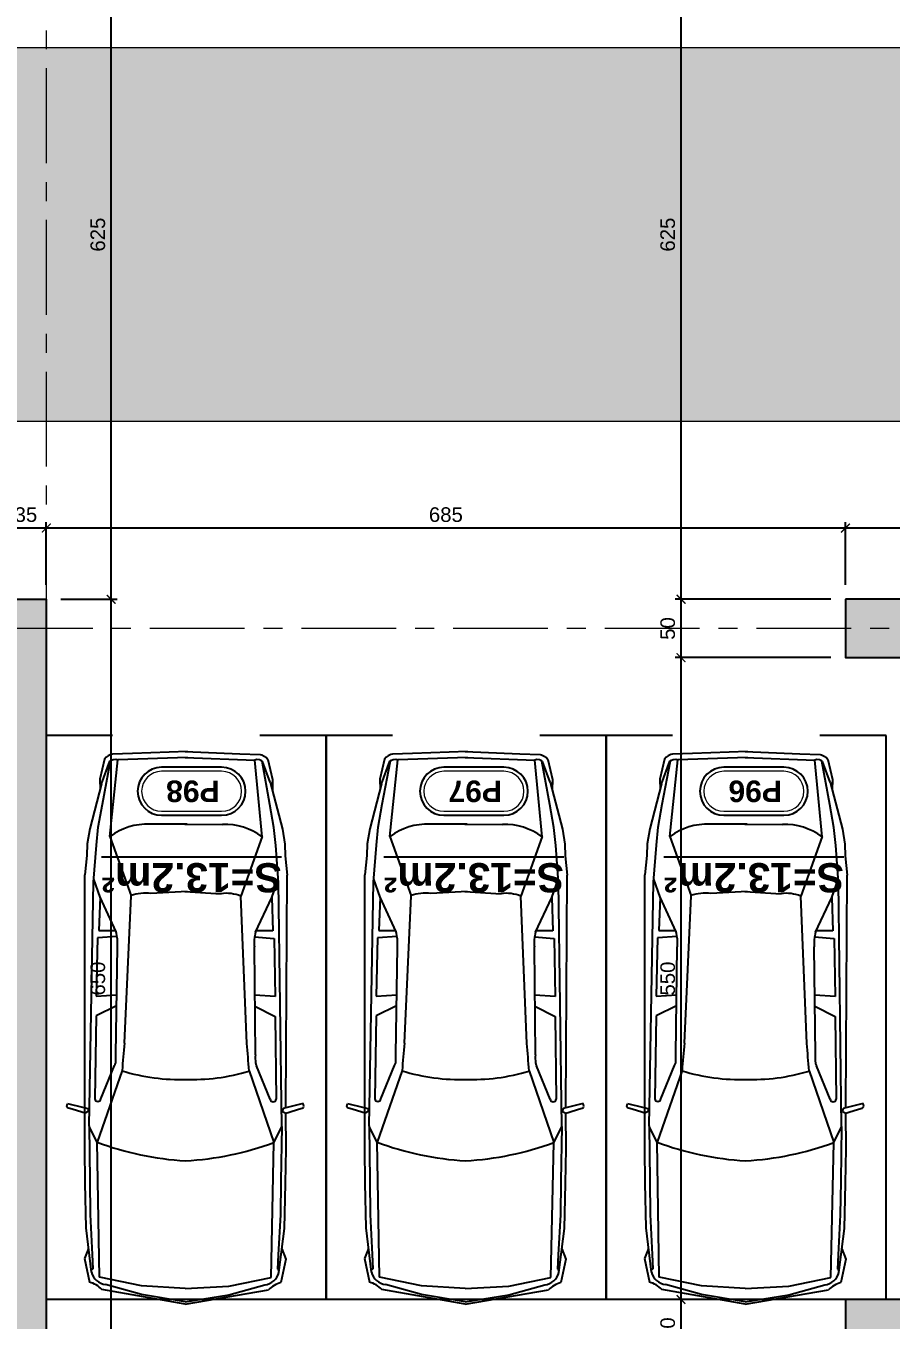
# Model space of a CAD drawing. Header units: centimetres. Extents: x 54080 to 59633, y -55119 to -48218.
# Drawn here: x 56220 to 56962, y -51265 to -50156 of the extents above; entities that cross this region are included whole.
import ezdxf
from ezdxf.enums import TextEntityAlignment as Align

# ---------------------------------------------------------------- set-up
doc = ezdxf.new("R2010")
doc.units = ezdxf.units.CM
doc.header["$LTSCALE"] = 50
doc.header["$MEASUREMENT"] = 0
doc.linetypes.add('AXES', pattern=[2, 1.25, -0.25, 0.25, -0.25])
doc.linetypes.add('CONTINU', pattern=[0])
doc.layers.get('0').update_dxf_attribs({"color": 8})
for name, color, linetype in [('AXES', 10, 'AXES'), ('BETON COUPE', 3, 'CONTINU'), ('BETON TRAME', 252, 'Continuous'), ('COTE 50ème', 1, 'Continuous'), ('FINI', 251, 'Continuous'), ('PILIER', 7, 'Continuous'), ('TEXTE', 7, 'Continuous')]:
    doc.layers.add(name, color=color, linetype=linetype)
for name, color, linetype, lineweight in [('BETON HACHURE', 253, 'Continuous', 13), ('EXISTANT COUPE', 251, 'Continuous', 40), ('MACONNERIE COUPE', 7, 'Continuous', 30)]:
    doc.layers.add(name, color=color, linetype=linetype, lineweight=lineweight)
doc.layers.add('New_2D Drafting - General_Pen_No__4', color=252, linetype='Continuous', lineweight=13, true_color=0x696969)
doc.styles.add('BRMNAMES', font='swisseb.ttf', dxfattribs={"height": 20})
doc.styles.add('RS_TEXT_1.50', font='arial.ttf', dxfattribs={"height": 12.5})
doc.styles.add('RS_TXT_50', font='arial.ttf', dxfattribs={"height": 12.5})
doc.dimstyles.new('RS_50CM_LINEAIRE', dxfattribs={"dimscale": 5, "dimtxt": 12.5, "dimasz": 1.5, "dimexe": 1, "dimexo": 2.5, "dimgap": 1, "dimtad": 1, "dimdec": 1, "dimrnd": 0.5, "dimdsep": 46, "dimtxsty": 'RS_TXT_50', "dimblk1": 'ARCHTICK', "dimblk2": 'ARCHTICK', "dimsah": 1, "dimcen": 2.5, "dimdle": 1, "dimclrt": 4, "dimadec": 0, "dimazin": 2, "dimtfac": 1, "dimtdec": 1, "dimtix": 1, "dimtmove": 2, "dimatfit": 3, "dimfxl": 1, "dimtolj": 1, "dimtzin": 0, "dimarcsym": 0})

# ---------------------------------------------------------------- blocks, each defined once
blk = doc.blocks.new('A$C99aa3423')
at = {"layer": 'AXES', "lineweight": 5, "ltscale": 1.3}
for p, q in [((35, 1580), (35, -1344.97)), ((3195, 190), (-1985, 190))]:
    blk.add_line(p, q, dxfattribs=at)
blk = doc.blocks.new('_ArchTick')
at = {"color": 0, "linetype": 'ByBlock', "const_width": 0.15}
blk.add_lwpolyline([(-0.5, -0.5), (0.5, 0.5)], dxfattribs=at)
blk = doc.blocks.new('*D939')
at = {"layer": 'COTE 50ème', "color": 0, "lineweight": -2, "ltscale": 0.5, "transparency": 16777216}
for p, q in [((56250.2, -50647.4), (56298.3, -50647.4)), ((56293.3, -51302.4), (56293.3, -50642.4)), ((56250.2, -51297.4), (56298.3, -51297.4))]:
    blk.add_line(p, q, dxfattribs=at)
at = {"layer": 'Defpoints', "color": 0, "ltscale": 0.5, "transparency": 16777216}
for p in [(56237.7, -50647.4), (56293.3, -50647.4), (56237.7, -51297.4)]:
    blk.add_point(p, dxfattribs=at)
at = {"layer": 'COTE 50ème', "color": 0, "lineweight": -2, "ltscale": 0.5, "transparency": 16777216, "xscale": 7.5, "yscale": 7.5, "zscale": 7.5}
for p, rotation in [((56293.3, -50647.4), 90), ((56293.3, -51297.4), 270)]:
    blk.add_blockref('_ArchTick', p, dxfattribs=dict(at, rotation=rotation))
at = {"layer": 'COTE 50ème', "color": 4, "ltscale": 0.5, "transparency": 16777216, "insert": (56281.9, -50972.4), "char_height": 12.5, "attachment_point": 5, "rotation": 90, "style": 'RS_TXT_50'}
blk.add_mtext('\\A1;650', dxfattribs=at)
blk = doc.blocks.new('*D940')
at = {"layer": 'COTE 50ème', "color": 0, "lineweight": -2, "ltscale": 0.5, "transparency": 16777216}
for p, q in [((56293.3, -50652.4), (56293.3, -50017.4)), ((56250.2, -50022.4), (56298.3, -50022.4)), ((56250.2, -50647.4), (56298.3, -50647.4))]:
    blk.add_line(p, q, dxfattribs=at)
at = {"layer": 'Defpoints', "color": 0, "ltscale": 0.5, "transparency": 16777216}
for p in [(56237.7, -50022.4), (56293.3, -50022.4), (56237.7, -50647.4)]:
    blk.add_point(p, dxfattribs=at)
at = {"layer": 'COTE 50ème', "color": 0, "lineweight": -2, "ltscale": 0.5, "transparency": 16777216, "xscale": 7.5, "yscale": 7.5, "zscale": 7.5}
for p, rotation in [((56293.3, -50022.4), 90), ((56293.3, -50647.4), 270)]:
    blk.add_blockref('_ArchTick', p, dxfattribs=dict(at, rotation=rotation))
at = {"layer": 'COTE 50ème', "color": 4, "ltscale": 0.5, "transparency": 16777216, "insert": (56281.9, -50334.9), "char_height": 12.5, "attachment_point": 5, "rotation": 90, "style": 'RS_TXT_50'}
blk.add_mtext('\\A1;625', dxfattribs=at)
blk = doc.blocks.new('*D959')
at = {"layer": 'COTE 50ème', "color": 0, "lineweight": -2, "ltscale": 0.5, "transparency": 16777216}
for p, q in [((56910.2, -51247.4), (56776.8, -51247.4)), ((56781.8, -51302.4), (56781.8, -51242.4)), ((56910.2, -51297.4), (56776.8, -51297.4))]:
    blk.add_line(p, q, dxfattribs=at)
at = {"layer": 'Defpoints', "color": 0, "ltscale": 0.5, "transparency": 16777216}
for p in [(56781.8, -51247.4), (56922.7, -51247.4), (56922.7, -51297.4)]:
    blk.add_point(p, dxfattribs=at)
at = {"layer": 'COTE 50ème', "color": 0, "lineweight": -2, "ltscale": 0.5, "transparency": 16777216, "xscale": 7.5, "yscale": 7.5, "zscale": 7.5}
for p, rotation in [((56781.8, -51247.4), 90), ((56781.8, -51297.4), 270)]:
    blk.add_blockref('_ArchTick', p, dxfattribs=dict(at, rotation=rotation))
at = {"layer": 'COTE 50ème', "color": 4, "ltscale": 0.5, "transparency": 16777216, "insert": (56770.4, -51272.4), "char_height": 12.5, "attachment_point": 5, "rotation": 90, "style": 'RS_TXT_50'}
blk.add_mtext('\\A1;50', dxfattribs=at)
blk = doc.blocks.new('*D960')
at = {"layer": 'COTE 50ème', "color": 0, "lineweight": -2, "ltscale": 0.5, "transparency": 16777216}
for p, q in [((56781.8, -51252.4), (56781.8, -50692.4)), ((56910.2, -50697.4), (56776.8, -50697.4)), ((56910.2, -51247.4), (56776.8, -51247.4))]:
    blk.add_line(p, q, dxfattribs=at)
at = {"layer": 'Defpoints', "color": 0, "ltscale": 0.5, "transparency": 16777216}
for p in [(56781.8, -50697.4), (56922.7, -50697.4), (56922.7, -51247.4)]:
    blk.add_point(p, dxfattribs=at)
at = {"layer": 'COTE 50ème', "color": 0, "lineweight": -2, "ltscale": 0.5, "transparency": 16777216, "xscale": 7.5, "yscale": 7.5, "zscale": 7.5}
for p, rotation in [((56781.8, -50697.4), 90), ((56781.8, -51247.4), 270)]:
    blk.add_blockref('_ArchTick', p, dxfattribs=dict(at, rotation=rotation))
at = {"layer": 'COTE 50ème', "color": 4, "ltscale": 0.5, "transparency": 16777216, "insert": (56770.4, -50972.4), "char_height": 12.5, "attachment_point": 5, "rotation": 90, "style": 'RS_TXT_50'}
blk.add_mtext('\\A1;550', dxfattribs=at)
blk = doc.blocks.new('*D961')
at = {"layer": 'COTE 50ème', "color": 0, "lineweight": -2, "ltscale": 0.5, "transparency": 16777216}
for p, q in [((56910.2, -50647.4), (56776.8, -50647.4)), ((56781.8, -50702.4), (56781.8, -50642.4)), ((56910.2, -50697.4), (56776.8, -50697.4))]:
    blk.add_line(p, q, dxfattribs=at)
at = {"layer": 'Defpoints', "color": 0, "ltscale": 0.5, "transparency": 16777216}
for p in [(56781.8, -50647.4), (56922.7, -50647.4), (56922.7, -50697.4)]:
    blk.add_point(p, dxfattribs=at)
at = {"layer": 'COTE 50ème', "color": 0, "lineweight": -2, "ltscale": 0.5, "transparency": 16777216, "xscale": 7.5, "yscale": 7.5, "zscale": 7.5}
for p, rotation in [((56781.8, -50647.4), 90), ((56781.8, -50697.4), 270)]:
    blk.add_blockref('_ArchTick', p, dxfattribs=dict(at, rotation=rotation))
at = {"layer": 'COTE 50ème', "color": 4, "ltscale": 0.5, "transparency": 16777216, "insert": (56770.4, -50672.4), "char_height": 12.5, "attachment_point": 5, "rotation": 90, "style": 'RS_TXT_50'}
blk.add_mtext('\\A1;50', dxfattribs=at)
blk = doc.blocks.new('*D962')
at = {"layer": 'COTE 50ème', "color": 0, "lineweight": -2, "ltscale": 0.5, "transparency": 16777216}
for p, q in [((56781.8, -50652.4), (56781.8, -50017.4)), ((56910.2, -50022.4), (56776.8, -50022.4)), ((56910.2, -50647.4), (56776.8, -50647.4))]:
    blk.add_line(p, q, dxfattribs=at)
at = {"layer": 'Defpoints', "color": 0, "ltscale": 0.5, "transparency": 16777216}
for p in [(56781.8, -50022.4), (56922.7, -50022.4), (56922.7, -50647.4)]:
    blk.add_point(p, dxfattribs=at)
at = {"layer": 'COTE 50ème', "color": 0, "lineweight": -2, "ltscale": 0.5, "transparency": 16777216, "xscale": 7.5, "yscale": 7.5, "zscale": 7.5}
for p, rotation in [((56781.8, -50022.4), 90), ((56781.8, -50647.4), 270)]:
    blk.add_blockref('_ArchTick', p, dxfattribs=dict(at, rotation=rotation))
at = {"layer": 'COTE 50ème', "color": 4, "ltscale": 0.5, "transparency": 16777216, "insert": (56770.4, -50334.9), "char_height": 12.5, "attachment_point": 5, "rotation": 90, "style": 'RS_TXT_50'}
blk.add_mtext('\\A1;625', dxfattribs=at)
blk = doc.blocks.new('*D1336')
at = {"layer": 'COTE 50ème', "color": 0, "lineweight": -2, "ltscale": 0.5, "transparency": 16777216}
for p, q in [((56922.7, -50634.9), (56922.7, -50581.3)), ((57072.7, -50634.9), (57072.7, -50581.3)), ((57077.7, -50586.3), (56917.7, -50586.3))]:
    blk.add_line(p, q, dxfattribs=at)
at = {"layer": 'Defpoints', "color": 0, "ltscale": 0.5, "transparency": 16777216}
for p in [(56922.7, -50586.3), (56922.7, -50647.4), (57072.7, -50647.4)]:
    blk.add_point(p, dxfattribs=at)
at = {"layer": 'COTE 50ème', "color": 0, "lineweight": -2, "ltscale": 0.5, "transparency": 16777216, "xscale": 7.5, "yscale": 7.5, "zscale": 7.5, "rotation": 180}
blk.add_blockref('_ArchTick', (56922.7, -50586.3), dxfattribs=at)
at = {"layer": 'COTE 50ème', "color": 0, "lineweight": -2, "ltscale": 0.5, "transparency": 16777216, "xscale": 7.5, "yscale": 7.5, "zscale": 7.5}
blk.add_blockref('_ArchTick', (57072.7, -50586.3), dxfattribs=at)
at = {"layer": 'COTE 50ème', "color": 4, "ltscale": 0.5, "transparency": 16777216, "insert": (56997.7, -50574.9), "char_height": 12.5, "attachment_point": 5, "style": 'RS_TXT_50'}
blk.add_mtext('\\A1;150', dxfattribs=at)
blk = doc.blocks.new('*D1337')
at = {"layer": 'COTE 50ème', "color": 0, "lineweight": -2, "ltscale": 0.5, "transparency": 16777216}
for p, q in [((56237.7, -50634.9), (56237.7, -50581.3)), ((56922.7, -50634.9), (56922.7, -50581.3)), ((56927.7, -50586.3), (56232.7, -50586.3))]:
    blk.add_line(p, q, dxfattribs=at)
at = {"layer": 'Defpoints', "color": 0, "ltscale": 0.5, "transparency": 16777216}
for p in [(56237.7, -50586.3), (56237.7, -50647.4), (56922.7, -50647.4)]:
    blk.add_point(p, dxfattribs=at)
at = {"layer": 'COTE 50ème', "color": 0, "lineweight": -2, "ltscale": 0.5, "transparency": 16777216, "xscale": 7.5, "yscale": 7.5, "zscale": 7.5, "rotation": 180}
blk.add_blockref('_ArchTick', (56237.7, -50586.3), dxfattribs=at)
at = {"layer": 'COTE 50ème', "color": 0, "lineweight": -2, "ltscale": 0.5, "transparency": 16777216, "xscale": 7.5, "yscale": 7.5, "zscale": 7.5}
blk.add_blockref('_ArchTick', (56922.7, -50586.3), dxfattribs=at)
at = {"layer": 'COTE 50ème', "color": 4, "ltscale": 0.5, "transparency": 16777216, "insert": (56580.2, -50574.9), "char_height": 12.5, "attachment_point": 5, "style": 'RS_TXT_50'}
blk.add_mtext('\\A1;685', dxfattribs=at)
blk = doc.blocks.new('*D1338')
at = {"layer": 'COTE 50ème', "color": 0, "lineweight": -2, "ltscale": 0.5, "transparency": 16777216}
for p, q in [((56202.7, -50634.9), (56202.7, -50581.3)), ((56237.7, -50634.9), (56237.7, -50581.3)), ((56242.7, -50586.3), (56197.7, -50586.3))]:
    blk.add_line(p, q, dxfattribs=at)
at = {"layer": 'Defpoints', "color": 0, "ltscale": 0.5, "transparency": 16777216}
for p in [(56202.7, -50586.3), (56202.7, -50647.4), (56237.7, -50647.4)]:
    blk.add_point(p, dxfattribs=at)
at = {"layer": 'COTE 50ème', "color": 0, "lineweight": -2, "ltscale": 0.5, "transparency": 16777216, "xscale": 7.5, "yscale": 7.5, "zscale": 7.5, "rotation": 180}
blk.add_blockref('_ArchTick', (56202.7, -50586.3), dxfattribs=at)
at = {"layer": 'COTE 50ème', "color": 0, "lineweight": -2, "ltscale": 0.5, "transparency": 16777216, "xscale": 7.5, "yscale": 7.5, "zscale": 7.5}
blk.add_blockref('_ArchTick', (56237.7, -50586.3), dxfattribs=at)
at = {"layer": 'COTE 50ème', "color": 4, "ltscale": 0.5, "transparency": 16777216, "insert": (56220.2, -50574.9), "char_height": 12.5, "attachment_point": 5, "style": 'RS_TXT_50'}
blk.add_mtext('\\A1;35', dxfattribs=at)
blk = doc.blocks.new('PILIER')
at = {"color": 252}
blk.add_lwpolyline([(1.563, 1.2), (-1.437, 1.2, 1), (-1.437, -1.2), (1.563, -1.2, 1), (1.563, 1.2, -1)], format="xyb", dxfattribs=at)
at = {"color": 10, "lineweight": 20}
blk.add_lwpolyline([(1.563, 1), (-1.437, 1, 1), (-1.437, -1), (1.563, -1, 1)], format="xyb", close=True, dxfattribs=at)
at = {"color": 7, "style": 'BRMNAMES'}
blk.add_attdef('PILIER_TEXTE', text='', height=1.076, dxfattribs=at).set_placement((0, 0), align=Align.MIDDLE_CENTER)

msp = doc.modelspace()

# ---------------------------------------------------------------- hatches: boundary and pattern name
at = {"layer": 'BETON HACHURE', "transparency": 33554585}
h = msp.add_hatch(dxfattribs=at)
h.set_pattern_fill('ANSI37', color=256, scale=50, angle=270, style=0)
h.set_pattern_definition([(315, (861.459, 19655.393), (4.4194174, 4.4194174), []), (45, (861.459, 19655.393), (-4.4194174, 4.4194174), [])])
h.paths.add_polyline_path([(56357.67, -51847.22), (56382.67, -51847.22), (56382.67, -52172.22), (56357.67, -52172.22)], flags=0)
h.paths.add_polyline_path([(56357.67, -51847.22), (56382.67, -51847.22), (56382.67, -52172.22), (56357.67, -52172.22)], flags=0)
h.paths.add_polyline_path([(58537.67, -51987.36), (58537.67, -52037.36), (58617.67, -52037.36), (58617.67, -51987.36)], flags=0)
h.paths.add_polyline_path([(58157.67, -51987.36), (58157.67, -52037.36), (58237.67, -52037.36), (58237.67, -51987.36)], flags=0)
edge = h.paths.add_edge_path(flags=0)
edge.add_arc((58197.67, -50672.36), 40, 0, 360)
edge = h.paths.add_edge_path(flags=0)
edge.add_arc((58197.67, -49997.36), 40, 0, 360)
edge = h.paths.add_edge_path(flags=0)
edge.add_arc((58197.67, -51272.36), 40, 0, 360)
h.paths.add_polyline_path([(59277.67, -49527.22), (54853.83, -49527.22), (54464.54, -54263.92), (59277.59, -54736.58), (59277.67, -54713.51)])
edge = h.paths.add_edge_path(flags=0)
edge.add_arc((58197.67, -51272.36), 40, 0, 360)
h.paths.add_polyline_path([(56982.67, -49552.22), (56982.67, -49972.36), (57007.67, -49972.36), (57007.67, -49552.22), (58577.68, -49552.22), (58577.67, -50022.36), (58617.67, -50022.36), (58617.67, -49552.22), (59247.67, -49552.22), (59247.67, -51282.36), (58617.67, -51282.36), (58617.67, -50647.36), (58577.67, -50647.36), (58577.67, -51312.36), (59247.67, -51312.36), (59247.67, -52057.36), (58577.67, -52057.36), (58577.67, -53447.36), (58617.67, -53447.36), (58617.67, -52087.36), (59247.67, -52087.36), (59247.67, -54709.01), (58245.17, -54610.07), (58245.17, -54122.36), (58220.17, -54122.36), (58220.17, -54607.62), (56915.17, -54479.46), (56915.17, -54122.36), (56890.17, -54122.36), (56890.17, -54477.01), (55702.67, -54360.39), (55702.67, -54122.36), (55652.67, -54122.36), (55652.67, -54355.48), (54491.47, -54241.45), (54666.86, -52107.36), (54872.67, -52107.36), (54872.67, -52057.36), (54670.97, -52057.36), (54672.82, -52037.36), (54872.67, -52037.36), (54872.67, -51987.36), (54676.72, -51987.36), (54733.43, -51297.36), (54872.67, -51297.36), (54872.67, -51247.36), (54737.54, -51247.36), (54782.74, -50697.36), (54872.67, -50697.36), (54872.67, -50647.36), (54786.85, -50647.36), (54876.86, -49552.22), (55655.17, -49552.22), (55655.17, -49972.36), (55680.17, -49972.36), (55680.17, -49552.22)], flags=16)
h.paths.add_polyline_path([(58157.67, -51232.36), (58157.67, -51312.36), (58237.67, -51312.36), (58237.67, -51232.36)], flags=0)
at = {"layer": 'BETON TRAME', "transparency": 33554559}
h = msp.add_hatch(color=256, dxfattribs=at)
h.dxf.hatch_style = 1
h.paths.add_polyline_path([(55742.67, -51297.36), (55707.67, -51297.36), (55707.67, -50647.36), (55742.67, -50647.36), (55742.67, -50822.36), (56202.67, -50822.36), (56202.67, -50647.36), (56237.67, -50647.36), (56237.67, -51297.36), (56202.67, -51297.36), (56202.67, -50862.36), (55992.67, -50862.36), (55992.67, -51192.36), (55952.67, -51192.36), (55952.67, -50862.36), (55742.67, -50862.36)])
h.paths.add_polyline_path([(54872.67, -49972.36), (54872.67, -50022.36), (55022.67, -50022.36), (55022.67, -49972.36)])
h.paths.add_polyline_path([(55592.67, -49972.36), (55592.67, -50022.36), (55742.67, -50022.36), (55742.67, -49972.36)])
h.paths.add_polyline_path([(56202.67, -49972.36), (56202.67, -50022.36), (56352.67, -50022.36), (56352.67, -49972.36)])
h.paths.add_polyline_path([(56922.67, -49972.36), (56922.67, -50022.36), (57072.67, -50022.36), (57072.67, -49972.36)])
h.paths.add_polyline_path([(56922.67, -50647.36), (56922.67, -50697.36), (57072.67, -50697.36), (57072.67, -50647.36)])
h.paths.add_polyline_path([(54872.67, -50647.36), (54872.67, -50697.36), (55022.67, -50697.36), (55022.67, -50647.36)])
h.paths.add_polyline_path([(54872.67, -51247.36), (54872.67, -51297.36), (55022.67, -51297.36), (55022.67, -51247.36)])
h.paths.add_polyline_path([(56922.67, -51247.36), (56922.67, -51297.36), (57072.67, -51297.36), (57072.67, -51247.36)])
h.paths.add_polyline_path([(56922.67, -51987.36), (56922.67, -52037.36), (57072.67, -52037.36), (57072.67, -51987.36)])
h.paths.add_polyline_path([(55022.67, -52037.36), (55022.67, -51987.36), (54872.67, -51987.36), (54872.67, -52037.36)])
h.paths.add_polyline_path([(55687.67, -51987.36), (55687.67, -52037.36), (55812.67, -52037.36), (55812.67, -51987.36)])
h.paths.add_polyline_path([(56132.67, -51987.36), (56132.67, -52037.36), (56257.67, -52037.36), (56257.67, -51987.36)])
h.paths.add_polyline_path([(56107.67, -52037.36), (56132.67, -52037.36), (56132.67, -51532.36), (56107.67, -51532.36)])
h.paths.add_polyline_path([(55812.67, -52037.36), (55837.67, -52037.36), (55837.67, -51532.36), (55812.67, -51532.36)])
at = {"layer": 'New_2D Drafting - General_Pen_No__4', "linetype": 'Continuous', "lineweight": 0, "true_color": 0xc7c8ca, "transparency": 33554546}
h = msp.add_hatch(color=9, dxfattribs=at)
edge = h.paths.add_edge_path()
edge.add_line((59247.67, -53474.77), (59247.67, -52087.36))
edge.add_line((59247.67, -52087.36), (58657.67, -52087.36))
edge.add_line((58657.67, -52087.36), (58657.67, -53253.16))
edge.add_arc((58307.67, -53253.16), 350, -93.08046, 0, ccw=False)
edge.add_line((58288.86, -53602.65), (58283.86, -53602.39))
edge.add_arc((58302.67, -53252.89), 350, 180, 266.91954, ccw=False)
edge.add_line((57952.67, -53252.89), (57952.67, -50634.86))
edge.add_arc((57492.67, -50634.86), 460, 0, 90)
edge.add_line((57492.67, -50174.86), (55707.67, -50174.86))
edge.add_arc((55707.67, -50634.86), 460, 90, 180)
edge.add_line((55247.67, -50634.86), (55247.67, -53323.54))
edge.add_arc((55707.67, -53323.54), 460, 180, 266.91954)
edge.add_line((55682.95, -53782.88), (57784.07, -53895.95))
edge.add_line((57784.07, -53895.95), (58492.95, -53934.1))
edge.add_arc((58611.23, -53278.74), 665.95, 259.76948, 342.88134)
edge = h.paths.add_edge_path(flags=16)
edge.add_line((57263.86, -53547.49), (55898.86, -53474.03))
edge.add_arc((55917.67, -53124.54), 350, 180, 266.91954, ccw=False)
edge.add_line((55567.67, -53124.54), (55567.67, -50844.86))
edge.add_arc((55917.67, -50844.86), 350, 90, 180, ccw=False)
edge.add_line((55917.67, -50494.86), (57282.67, -50494.86))
edge.add_arc((57282.67, -50844.86), 350, 0, 90, ccw=False)
edge.add_line((57632.67, -50844.86), (57632.67, -53198))
edge.add_arc((57282.67, -53198), 350, -93.08046, 0, ccw=False)

# ---------------------------------------------------------------- linework, layer by layer
at = {"layer": 'BETON COUPE'}
for points in [[(55742.67, -51297.36), (55707.67, -51297.36), (55707.67, -50647.36), (55742.67, -50647.36), (55742.67, -50822.36), (56202.67, -50822.36), (56202.67, -50647.36), (56237.67, -50647.36), (56237.67, -51297.36), (56202.67, -51297.36), (56202.67, -50862.36), (55992.67, -50862.36), (55992.67, -51192.36), (55952.67, -51192.36), (55952.67, -50862.36), (55742.67, -50862.36)], [(56922.67, -50647.36), (56922.67, -50697.36), (57072.67, -50697.36), (57072.67, -50647.36)], [(56922.67, -51247.36), (56922.67, -51297.36), (57072.67, -51297.36), (57072.67, -51247.36)]]:
    msp.add_lwpolyline(points, close=True, dxfattribs=at)
at = {"layer": 'EXISTANT COUPE', "lineweight": 5}
for points in [[(59247.67, -53474.77), (59247.67, -52087.36), (58657.67, -52087.36), (58657.67, -53253.16, -0.4300498), (58288.86, -53602.65), (58283.86, -53602.39, -0.3985526), (57952.67, -53252.89), (57952.67, -50634.86, 0.4142136), (57492.67, -50174.86), (55707.67, -50174.86, 0.4142136), (55247.67, -50634.86), (55247.67, -53323.54, 0.3985526), (55682.95, -53782.88), (57784.07, -53895.95), (58492.95, -53934.1, 0.3794243), (59247.67, -53474.77)], [(57263.86, -53547.49), (55898.86, -53474.03, -0.3985526), (55567.67, -53124.54), (55567.67, -50844.86, -0.4142136), (55917.67, -50494.86), (57282.67, -50494.86, -0.4142136), (57632.67, -50844.86), (57632.67, -53198, -0.4300498), (57263.86, -53547.49)]]:
    msp.add_lwpolyline(points, format="xyb", close=True, dxfattribs=at)
at = {"layer": 'FINI'}
for p, q in [((56294.51, -50764.2), (56237.67, -50764.2)), ((56237.67, -50764.2), (56237.67, -51247.36)), ((56477.67, -50764.2), (56420.83, -50764.2)), ((56477.67, -51247.36), (56477.67, -50764.2)), ((56534.51, -50764.2), (56477.67, -50764.2)), ((56477.67, -50764.2), (56477.67, -51247.36)), ((56717.67, -50764.2), (56660.83, -50764.2)), ((56717.67, -51247.36), (56717.67, -50764.2)), ((56774.51, -50764.2), (56717.67, -50764.2)), ((56717.67, -50764.2), (56717.67, -51247.36)), ((56957.67, -50764.2), (56900.83, -50764.2)), ((56957.67, -51247.36), (56957.67, -50764.2)), ((56288.94, -50782.59), (56287.59, -50784.43)), ((56290.76, -50781.66), (56288.94, -50782.59)), ((56293.03, -50780.26), (56290.76, -50781.66)), ((56294.4, -50780.24), (56293.03, -50780.26)), ((56311.68, -50779.61), (56294.4, -50780.24)), ((56358.64, -50783.09), (56298.94, -50784.89)), ((56358.65, -50777.79), (56311.68, -50779.61)), ((56356.68, -50783.08), (56416.37, -50785.13)), ((56356.69, -50777.79), (56403.65, -50779.8)), ((56403.65, -50779.8), (56420.93, -50780.51)), ((56420.93, -50780.51), (56422.3, -50780.53)), ((56422.3, -50780.53), (56424.57, -50781.93)), ((56424.57, -50781.93), (56426.38, -50782.87)), ((56426.38, -50782.87), (56427.72, -50784.72)), ((56528.94, -50782.59), (56527.59, -50784.43)), ((56530.76, -50781.66), (56528.94, -50782.59)), ((56533.03, -50780.26), (56530.76, -50781.66)), ((56534.4, -50780.24), (56533.03, -50780.26)), ((56551.68, -50779.61), (56534.4, -50780.24)), ((56598.64, -50783.09), (56538.94, -50784.89)), ((56598.65, -50777.79), (56551.68, -50779.61)), ((56596.68, -50783.08), (56656.37, -50785.13)), ((56596.69, -50777.79), (56643.65, -50779.8)), ((56643.65, -50779.8), (56660.93, -50780.51)), ((56660.93, -50780.51), (56662.3, -50780.53)), ((56662.3, -50780.53), (56664.57, -50781.93)), ((56664.57, -50781.93), (56666.38, -50782.87)), ((56666.38, -50782.87), (56667.72, -50784.72)), ((56768.94, -50782.59), (56767.59, -50784.43)), ((56770.76, -50781.66), (56768.94, -50782.59)), ((56773.03, -50780.26), (56770.76, -50781.66)), ((56774.4, -50780.24), (56773.03, -50780.26)), ((56791.68, -50779.61), (56774.4, -50780.24)), ((56838.64, -50783.09), (56778.94, -50784.89)), ((56838.65, -50777.79), (56791.68, -50779.61)), ((56836.68, -50783.08), (56896.37, -50785.13)), ((56836.69, -50777.79), (56883.65, -50779.8)), ((56883.65, -50779.8), (56900.93, -50780.51)), ((56900.93, -50780.51), (56902.3, -50780.53)), ((56902.3, -50780.53), (56904.57, -50781.93)), ((56904.57, -50781.93), (56906.38, -50782.87)), ((56906.38, -50782.87), (56907.72, -50784.72)), ((56287.59, -50784.43), (56283.66, -50801.39)), ((56285.08, -50805.49), (56292.18, -50786.21)), ((56285.72, -50822.86), (56292.71, -50785.85)), ((56292.18, -50786.21), (56293.54, -50785.28)), ((56292.23, -50850.66), (56298.94, -50784.89)), ((56293.54, -50785.28), (56294.91, -50784.81)), ((56294.91, -50784.81), (56297.19, -50784.33)), ((56297.19, -50784.33), (56298.94, -50784.89)), ((56418.12, -50784.58), (56416.37, -50785.13)), ((56422.81, -50850.93), (56416.37, -50785.13)), ((56420.4, -50785.07), (56418.12, -50784.58)), ((56421.77, -50785.55), (56420.4, -50785.07)), ((56423.13, -50786.48), (56421.77, -50785.55)), ((56429.43, -50823.16), (56422.6, -50786.12)), ((56429.72, -50803.96), (56423.13, -50786.48)), ((56427.72, -50784.72), (56431.59, -50801.7)), ((56527.59, -50784.43), (56523.66, -50801.39)), ((56525.08, -50805.49), (56532.18, -50786.21)), ((56525.72, -50822.86), (56532.71, -50785.85)), ((56532.18, -50786.21), (56533.54, -50785.28)), ((56532.23, -50850.66), (56538.94, -50784.89)), ((56533.54, -50785.28), (56534.91, -50784.81)), ((56534.91, -50784.81), (56537.19, -50784.33)), ((56537.19, -50784.33), (56538.94, -50784.89)), ((56658.12, -50784.58), (56656.37, -50785.13)), ((56662.81, -50850.93), (56656.37, -50785.13)), ((56660.4, -50785.07), (56658.12, -50784.58)), ((56661.77, -50785.55), (56660.4, -50785.07)), ((56663.13, -50786.48), (56661.77, -50785.55)), ((56669.43, -50823.16), (56662.6, -50786.12)), ((56669.72, -50803.96), (56663.13, -50786.48)), ((56667.72, -50784.72), (56671.59, -50801.7)), ((56767.59, -50784.43), (56763.66, -50801.39)), ((56765.08, -50805.49), (56772.18, -50786.21)), ((56765.72, -50822.86), (56772.71, -50785.85)), ((56772.18, -50786.21), (56773.54, -50785.28)), ((56772.23, -50850.66), (56778.94, -50784.89)), ((56773.54, -50785.28), (56774.91, -50784.81)), ((56774.91, -50784.81), (56777.19, -50784.33)), ((56777.19, -50784.33), (56778.94, -50784.89)), ((56898.12, -50784.58), (56896.37, -50785.13)), ((56902.81, -50850.93), (56896.37, -50785.13)), ((56900.4, -50785.07), (56898.12, -50784.58)), ((56901.77, -50785.55), (56900.4, -50785.07)), ((56903.13, -50786.48), (56901.77, -50785.55)), ((56909.43, -50823.16), (56902.6, -50786.12)), ((56909.72, -50803.96), (56903.13, -50786.48)), ((56907.72, -50784.72), (56911.59, -50801.7)), ((56283.66, -50801.39), (56283.76, -50810.52)), ((56429.72, -50803.96), (56440.09, -50844.35)), ((56431.59, -50801.7), (56431.45, -50810.69)), ((56523.66, -50801.39), (56523.76, -50810.52)), ((56669.72, -50803.96), (56680.09, -50844.35)), ((56671.59, -50801.7), (56671.45, -50810.69)), ((56763.66, -50801.39), (56763.76, -50810.52)), ((56909.72, -50803.96), (56920.09, -50844.35)), ((56911.59, -50801.7), (56911.45, -50810.69)), ((56285.08, -50805.49), (56274.98, -50844.01)), ((56525.08, -50805.49), (56514.98, -50844.01)), ((56765.08, -50805.49), (56754.98, -50844.01)), ((56282.28, -50842.56), (56285.72, -50822.86)), ((56432.8, -50842.87), (56429.43, -50823.16)), ((56522.28, -50842.56), (56525.72, -50822.86)), ((56672.8, -50842.87), (56669.43, -50823.16)), ((56762.28, -50842.56), (56765.72, -50822.86)), ((56912.8, -50842.87), (56909.43, -50823.16)), ((56274.98, -50844.01), (56272.83, -50856.84)), ((56280.62, -50858.12), (56282.28, -50842.56)), ((56358.52, -50840.17), (56326.41, -50840.11)), ((56356.56, -50840.17), (56388.67, -50840.24)), ((56434.39, -50858.44), (56432.8, -50842.87)), ((56440.09, -50844.35), (56442.18, -50857.19)), ((56514.98, -50844.01), (56512.83, -50856.84)), ((56520.62, -50858.12), (56522.28, -50842.56)), ((56598.52, -50840.17), (56566.41, -50840.11)), ((56596.56, -50840.17), (56628.67, -50840.24)), ((56674.39, -50858.44), (56672.8, -50842.87)), ((56680.09, -50844.35), (56682.18, -50857.19)), ((56754.98, -50844.01), (56752.83, -50856.84)), ((56760.62, -50858.12), (56762.28, -50842.56)), ((56838.52, -50840.17), (56806.41, -50840.11)), ((56836.56, -50840.17), (56868.67, -50840.24)), ((56914.39, -50858.44), (56912.8, -50842.87)), ((56920.09, -50844.35), (56922.18, -50857.19)), ((56272.83, -50856.84), (56272.48, -50866.9)), ((56278.22, -50889.7), (56280.62, -50858.12)), ((56292.24, -50850.52), (56310.37, -50901.6)), ((56422.8, -50850.79), (56404.46, -50901.8)), ((56436.66, -50890.03), (56434.39, -50858.44)), ((56442.18, -50857.19), (56442.49, -50867.25)), ((56512.83, -50856.84), (56512.48, -50866.9)), ((56518.22, -50889.7), (56520.62, -50858.12)), ((56532.24, -50850.52), (56550.37, -50901.6)), ((56662.8, -50850.79), (56644.46, -50901.8)), ((56676.66, -50890.03), (56674.39, -50858.44)), ((56682.18, -50857.19), (56682.49, -50867.25)), ((56752.83, -50856.84), (56752.48, -50866.9)), ((56758.22, -50889.7), (56760.62, -50858.12)), ((56772.24, -50850.52), (56790.37, -50901.6)), ((56902.8, -50850.79), (56884.46, -50901.8)), ((56916.66, -50890.03), (56914.39, -50858.44)), ((56922.18, -50857.19), (56922.49, -50867.25)), ((56272.48, -50866.9), (56270.83, -50883.38)), ((56442.49, -50867.25), (56444.07, -50883.74)), ((56512.48, -50866.9), (56510.83, -50883.38)), ((56682.49, -50867.25), (56684.07, -50883.74)), ((56752.48, -50866.9), (56750.83, -50883.38)), ((56922.49, -50867.25), (56924.07, -50883.74)), ((56270.64, -51117.95), (56270.83, -50883.38)), ((56274.54, -51098.7), (56278.22, -50889.7)), ((56283.85, -50902.61), (56278.41, -50887.2)), ((56430.98, -50902.91), (56436.48, -50887.52)), ((56439.47, -51099.04), (56436.66, -50890.03)), ((56442.92, -51082.63), (56444.07, -50883.74)), ((56510.64, -51117.95), (56510.83, -50883.38)), ((56514.54, -51098.7), (56518.22, -50889.7)), ((56523.85, -50902.61), (56518.41, -50887.2)), ((56670.98, -50902.91), (56676.48, -50887.52)), ((56679.47, -51099.04), (56676.66, -50890.03)), ((56682.92, -51082.63), (56684.07, -50883.74)), ((56750.64, -51117.95), (56750.83, -50883.38)), ((56754.54, -51098.7), (56758.22, -50889.7)), ((56763.85, -50902.61), (56758.41, -50887.2)), ((56910.98, -50902.91), (56916.48, -50887.52)), ((56919.47, -51099.04), (56916.66, -50890.03)), ((56922.92, -51082.63), (56924.07, -50883.74)), ((56283.85, -50902.61), (56282.73, -50931.25)), ((56297.58, -50932.34), (56283.85, -50902.61)), ((56304.81, -51027.83), (56310.37, -50901.6)), ((56358.42, -50897.7), (56327.35, -50899.52)), ((56356.43, -50897.69), (56387.49, -50899.64)), ((56409.5, -51028.05), (56404.46, -50901.8)), ((56417.12, -50932.59), (56430.98, -50902.91)), ((56430.98, -50902.91), (56431.98, -50931.56)), ((56523.85, -50902.61), (56522.73, -50931.25)), ((56537.58, -50932.34), (56523.85, -50902.61)), ((56544.81, -51027.83), (56550.37, -50901.6)), ((56598.42, -50897.7), (56567.35, -50899.52)), ((56596.43, -50897.69), (56627.49, -50899.64)), ((56649.5, -51028.05), (56644.46, -50901.8)), ((56657.12, -50932.59), (56670.98, -50902.91)), ((56670.98, -50902.91), (56671.98, -50931.56)), ((56763.85, -50902.61), (56762.73, -50931.25)), ((56777.58, -50932.34), (56763.85, -50902.61)), ((56784.81, -51027.83), (56790.37, -50901.6)), ((56838.42, -50897.7), (56807.35, -50899.52)), ((56836.43, -50897.69), (56867.49, -50899.64)), ((56889.5, -51028.05), (56884.46, -50901.8)), ((56897.12, -50932.59), (56910.98, -50902.91)), ((56910.98, -50902.91), (56911.98, -50931.56)), ((56281.65, -50937.61), (56280.49, -50987.47)), ((56298.43, -50936.45), (56281.65, -50937.61)), ((56282.73, -50931.25), (56296.96, -50931.28)), ((56416.25, -50936.69), (56433.03, -50937.92)), ((56431.98, -50931.56), (56417.62, -50931.53)), ((56433.03, -50937.92), (56433.98, -50987.78)), ((56521.65, -50937.61), (56520.49, -50987.47)), ((56538.43, -50936.45), (56521.65, -50937.61)), ((56522.73, -50931.25), (56536.96, -50931.28)), ((56656.25, -50936.69), (56673.03, -50937.92)), ((56671.98, -50931.56), (56657.62, -50931.53)), ((56673.03, -50937.92), (56673.98, -50987.78)), ((56761.65, -50937.61), (56760.49, -50987.47)), ((56778.43, -50936.45), (56761.65, -50937.61)), ((56762.73, -50931.25), (56776.96, -50931.28)), ((56896.25, -50936.69), (56913.03, -50937.92)), ((56911.98, -50931.56), (56897.62, -50931.53)), ((56913.03, -50937.92), (56913.98, -50987.78)), ((56297.36, -51037.36), (56298.61, -50945.07)), ((56416.91, -51037.61), (56416.04, -50945.31)), ((56537.36, -51037.36), (56538.61, -50945.07)), ((56656.91, -51037.61), (56656.04, -50945.31)), ((56777.36, -51037.36), (56778.61, -50945.07)), ((56896.91, -51037.61), (56896.04, -50945.31)), ((56280.49, -50987.47), (56298.05, -50986.47)), ((56433.98, -50987.78), (56416.43, -50986.72)), ((56520.49, -50987.47), (56538.05, -50986.47)), ((56673.98, -50987.78), (56656.43, -50986.72)), ((56760.49, -50987.47), (56778.05, -50986.47)), ((56913.98, -50987.78), (56896.43, -50986.72)), ((56280.46, -51004.44), (56279.25, -51075.51)), ((56297.92, -50995.75), (56280.46, -51004.44)), ((56416.52, -50996), (56433.95, -51004.76)), ((56433.95, -51004.76), (56434.86, -51075.84)), ((56520.46, -51004.44), (56519.25, -51075.51)), ((56537.92, -50995.75), (56520.46, -51004.44)), ((56656.52, -50996), (56673.95, -51004.76)), ((56673.95, -51004.76), (56674.86, -51075.84)), ((56760.46, -51004.44), (56759.25, -51075.51)), ((56777.92, -50995.75), (56760.46, -51004.44)), ((56896.52, -50996), (56913.95, -51004.76)), ((56913.95, -51004.76), (56914.86, -51075.84)), ((56284.55, -51075.52), (56296.28, -51046.91)), ((56429.56, -51075.82), (56417.95, -51047.16)), ((56524.55, -51075.52), (56536.28, -51046.91)), ((56669.56, -51075.82), (56657.95, -51047.16)), ((56764.55, -51075.52), (56776.28, -51046.91)), ((56909.56, -51075.82), (56897.95, -51047.16)), ((56302.64, -51051.16), (56281.29, -51112.65)), ((56411.57, -51051.39), (56432.66, -51112.96)), ((56542.64, -51051.16), (56521.29, -51112.65)), ((56651.57, -51051.39), (56672.66, -51112.96)), ((56782.64, -51051.16), (56761.29, -51112.65)), ((56891.57, -51051.39), (56912.66, -51112.96)), ((56255.4, -51081.59), (56255.99, -51079.34)), ((56255.84, -51082.97), (56255.4, -51081.59)), ((56255.88, -51079.31), (56268.65, -51082.65)), ((56458.01, -51079.31), (56445.25, -51082.65)), ((56458.49, -51081.59), (56457.9, -51079.34)), ((56458.05, -51082.97), (56458.49, -51081.59)), ((56495.4, -51081.59), (56495.99, -51079.34)), ((56495.84, -51082.97), (56495.4, -51081.59)), ((56495.88, -51079.31), (56508.65, -51082.65)), ((56698.01, -51079.31), (56685.25, -51082.65)), ((56698.49, -51081.59), (56697.9, -51079.34)), ((56698.05, -51082.97), (56698.49, -51081.59)), ((56735.4, -51081.59), (56735.99, -51079.34)), ((56735.84, -51082.97), (56735.4, -51081.59)), ((56735.88, -51079.31), (56748.65, -51082.65)), ((56938.01, -51079.31), (56925.25, -51082.65)), ((56938.49, -51081.59), (56937.9, -51079.34)), ((56938.05, -51082.97), (56938.49, -51081.59)), ((56256.75, -51083.43), (56255.84, -51082.97)), ((56259.94, -51084.38), (56256.75, -51083.43)), ((56268.14, -51086.76), (56259.94, -51084.38)), ((56270.88, -51087.7), (56268.14, -51086.76)), ((56268.65, -51082.65), (56273.21, -51083.61)), ((56273.63, -51086.36), (56270.88, -51087.7)), ((56270.97, -51083.14), (56270.97, -51082.63)), ((56273.21, -51083.61), (56273.64, -51085.44)), ((56273.64, -51085.44), (56273.63, -51086.36)), ((56440.68, -51083.61), (56440.25, -51085.44)), ((56440.25, -51085.44), (56440.26, -51086.36)), ((56440.26, -51086.36), (56443.01, -51087.7)), ((56445.25, -51082.65), (56440.68, -51083.61)), ((56442.92, -51083.14), (56442.92, -51082.63)), ((56443.3, -51118.31), (56442.97, -51087.7)), ((56443.01, -51087.7), (56445.75, -51086.76)), ((56445.75, -51086.76), (56453.95, -51084.38)), ((56453.95, -51084.38), (56457.14, -51083.43)), ((56457.14, -51083.43), (56458.05, -51082.97)), ((56496.75, -51083.43), (56495.84, -51082.97)), ((56499.94, -51084.38), (56496.75, -51083.43)), ((56508.14, -51086.76), (56499.94, -51084.38)), ((56510.88, -51087.7), (56508.14, -51086.76)), ((56508.65, -51082.65), (56513.21, -51083.61)), ((56513.63, -51086.36), (56510.88, -51087.7)), ((56510.97, -51083.14), (56510.97, -51082.63)), ((56513.21, -51083.61), (56513.64, -51085.44)), ((56513.64, -51085.44), (56513.63, -51086.36)), ((56680.68, -51083.61), (56680.25, -51085.44)), ((56680.25, -51085.44), (56680.26, -51086.36)), ((56680.26, -51086.36), (56683.01, -51087.7)), ((56685.25, -51082.65), (56680.68, -51083.61)), ((56682.92, -51083.14), (56682.92, -51082.63)), ((56683.3, -51118.31), (56682.97, -51087.7)), ((56683.01, -51087.7), (56685.75, -51086.76)), ((56685.75, -51086.76), (56693.95, -51084.38)), ((56693.95, -51084.38), (56697.14, -51083.43)), ((56697.14, -51083.43), (56698.05, -51082.97)), ((56736.75, -51083.43), (56735.84, -51082.97)), ((56739.94, -51084.38), (56736.75, -51083.43)), ((56748.14, -51086.76), (56739.94, -51084.38)), ((56750.88, -51087.7), (56748.14, -51086.76)), ((56748.65, -51082.65), (56753.21, -51083.61)), ((56753.63, -51086.36), (56750.88, -51087.7)), ((56750.97, -51083.14), (56750.97, -51082.63)), ((56753.21, -51083.61), (56753.64, -51085.44)), ((56753.64, -51085.44), (56753.63, -51086.36)), ((56920.68, -51083.61), (56920.25, -51085.44)), ((56920.25, -51085.44), (56920.26, -51086.36)), ((56920.26, -51086.36), (56923.01, -51087.7)), ((56925.25, -51082.65), (56920.68, -51083.61)), ((56922.92, -51083.14), (56922.92, -51082.63)), ((56923.3, -51118.31), (56922.97, -51087.7)), ((56923.01, -51087.7), (56925.75, -51086.76)), ((56925.75, -51086.76), (56933.95, -51084.38)), ((56933.95, -51084.38), (56937.14, -51083.43)), ((56937.14, -51083.43), (56938.05, -51082.97)), ((56274.54, -51098.7), (56275.05, -51145.79)), ((56281.29, -51112.65), (56274.55, -51099.09)), ((56432.66, -51112.96), (56439.47, -51099.43)), ((56439.47, -51099.04), (56438.76, -51146.13)), ((56514.54, -51098.7), (56515.05, -51145.79)), ((56521.29, -51112.65), (56514.55, -51099.09)), ((56672.66, -51112.96), (56679.47, -51099.43)), ((56679.47, -51099.04), (56678.76, -51146.13)), ((56754.54, -51098.7), (56755.05, -51145.79)), ((56761.29, -51112.65), (56754.55, -51099.09)), ((56912.66, -51112.96), (56919.47, -51099.43)), ((56919.47, -51099.04), (56918.76, -51146.13)), ((56283.17, -51228.28), (56281.29, -51112.65)), ((56430.3, -51228.59), (56432.66, -51112.96)), ((56523.17, -51228.28), (56521.29, -51112.65)), ((56670.3, -51228.59), (56672.66, -51112.96)), ((56763.17, -51228.28), (56761.29, -51112.65)), ((56910.3, -51228.59), (56912.66, -51112.96)), ((56270.96, -51147.67), (56270.64, -51117.95)), ((56442.85, -51148.02), (56443.3, -51118.31)), ((56510.96, -51147.67), (56510.64, -51117.95)), ((56682.85, -51148.02), (56683.3, -51118.31)), ((56750.96, -51147.67), (56750.64, -51117.95)), ((56922.85, -51148.02), (56923.3, -51118.31)), ((56271.83, -51186.06), (56270.96, -51147.67)), ((56275.05, -51145.79), (56275.37, -51174.59)), ((56438.76, -51146.13), (56438.33, -51174.93)), ((56441.82, -51186.42), (56442.85, -51148.02)), ((56511.83, -51186.06), (56510.96, -51147.67)), ((56515.05, -51145.79), (56515.37, -51174.59)), ((56678.76, -51146.13), (56678.33, -51174.93)), ((56681.82, -51186.42), (56682.85, -51148.02)), ((56751.83, -51186.06), (56750.96, -51147.67)), ((56755.05, -51145.79), (56755.37, -51174.59)), ((56918.76, -51146.13), (56918.33, -51174.93)), ((56921.82, -51186.42), (56922.85, -51148.02)), ((56275.37, -51174.59), (56277.11, -51208.87)), ((56438.33, -51174.93), (56436.45, -51209.2)), ((56515.37, -51174.59), (56517.11, -51208.87)), ((56678.33, -51174.93), (56676.45, -51209.2)), ((56755.37, -51174.59), (56757.11, -51208.87)), ((56918.33, -51174.93), (56916.45, -51209.2)), ((56276.36, -51223.97), (56271.83, -51186.06)), ((56437.13, -51224.3), (56441.82, -51186.42)), ((56516.36, -51223.97), (56511.83, -51186.06)), ((56677.13, -51224.3), (56681.82, -51186.42)), ((56756.36, -51223.97), (56751.83, -51186.06)), ((56917.13, -51224.3), (56921.82, -51186.42)), ((56273.94, -51203.73), (56270.48, -51212.34)), ((56439.64, -51204.07), (56443.07, -51212.7)), ((56513.94, -51203.73), (56510.48, -51212.34)), ((56679.64, -51204.07), (56683.07, -51212.7)), ((56753.94, -51203.73), (56750.48, -51212.34)), ((56919.64, -51204.07), (56923.07, -51212.7)), ((56270.48, -51212.34), (56274.68, -51232.51)), ((56277.11, -51208.87), (56277.7, -51221.21)), ((56436.45, -51209.2), (56435.8, -51221.54)), ((56443.07, -51212.7), (56438.78, -51232.85)), ((56510.48, -51212.34), (56514.68, -51232.51)), ((56517.11, -51208.87), (56517.7, -51221.21)), ((56676.45, -51209.2), (56675.8, -51221.54)), ((56683.07, -51212.7), (56678.78, -51232.85)), ((56750.48, -51212.34), (56754.68, -51232.51)), ((56757.11, -51208.87), (56757.7, -51221.21)), ((56916.45, -51209.2), (56915.8, -51221.54)), ((56923.07, -51212.7), (56918.78, -51232.85)), ((56277.7, -51221.21), (56276.13, -51222.02)), ((56435.8, -51221.54), (56437.38, -51222.35)), ((56517.7, -51221.21), (56516.13, -51222.02)), ((56675.8, -51221.54), (56677.38, -51222.35)), ((56757.7, -51221.21), (56756.13, -51222.02)), ((56915.8, -51221.54), (56917.38, -51222.35)), ((56319.23, -51235.78), (56283.17, -51228.28)), ((56319.21, -51243.21), (56288.47, -51234.66)), ((56356.72, -51237.89), (56319.23, -51235.78)), ((56356.72, -51237.89), (56394.22, -51235.94)), ((56394.2, -51243.36), (56424.99, -51234.94)), ((56394.22, -51235.94), (56430.3, -51228.59)), ((56559.23, -51235.78), (56523.17, -51228.28)), ((56559.21, -51243.21), (56528.47, -51234.66)), ((56596.72, -51237.89), (56559.23, -51235.78)), ((56596.72, -51237.89), (56634.22, -51235.94)), ((56634.2, -51243.36), (56664.99, -51234.94)), ((56634.22, -51235.94), (56670.3, -51228.59)), ((56799.23, -51235.78), (56763.17, -51228.28)), ((56799.21, -51243.21), (56768.47, -51234.66)), ((56836.72, -51237.89), (56799.23, -51235.78)), ((56836.72, -51237.89), (56874.22, -51235.94)), ((56874.2, -51243.36), (56904.99, -51234.94)), ((56874.22, -51235.94), (56910.3, -51228.59)), ((56477.67, -51247.36), (56237.67, -51247.36)), ((56356.69, -51251.47), (56285.27, -51238.89)), ((56356.7, -51249.36), (56319.21, -51243.21)), ((56356.69, -51251.47), (56428.16, -51239.19)), ((56356.7, -51249.36), (56394.2, -51243.36)), ((56717.67, -51247.36), (56477.67, -51247.36)), ((56596.69, -51251.47), (56525.27, -51238.89)), ((56596.7, -51249.36), (56559.21, -51243.21)), ((56596.69, -51251.47), (56668.16, -51239.19)), ((56596.7, -51249.36), (56634.2, -51243.36)), ((56957.67, -51247.36), (56717.67, -51247.36)), ((56836.69, -51251.47), (56765.27, -51238.89)), ((56836.7, -51249.36), (56799.21, -51243.21)), ((56836.69, -51251.47), (56908.16, -51239.19)), ((56836.7, -51249.36), (56874.2, -51243.36))]:
    msp.add_line(p, q, dxfattribs=at)
for centre, major_axis, ratio, start_param, end_param in [((56324.34, -50893.43), (-0.57, 53.36), 0.9999998, -0.0496496, 0.6326275), ((56390.53, -50893.57), (-0.48, 53.36), 0.9999998, -0.6565816, 0.0256956), ((56564.34, -50893.43), (-0.57, 53.36), 0.9999998, -0.0496496, 0.6326275), ((56630.53, -50893.57), (-0.48, 53.36), 0.9999998, -0.6565816, 0.0256956), ((56804.34, -50893.43), (-0.57, 53.36), 0.9999998, -0.0496496, 0.6326275), ((56870.53, -50893.57), (-0.48, 53.36), 0.9999998, -0.6565816, 0.0256956), ((56323, -50943.44), (-0.78, -44.14), 0.9999998, 3.0605595, 3.4528376), ((56391.66, -50943.59), (-1.25, -44.24), 0.8567501, 2.830193, 3.284587), ((56563, -50943.44), (-0.78, -44.14), 0.9999998, 3.0605595, 3.4528376), ((56631.66, -50943.59), (-1.25, -44.24), 0.8567501, 2.830193, 3.284587), ((56803, -50943.44), (-0.78, -44.14), 0.9999998, 3.0605595, 3.4528376), ((56871.66, -50943.59), (-1.25, -44.24), 0.8567501, 2.830193, 3.284587), ((56263.9, -50941.48), (-0.83, 34.89), 0.9999997, 4.5855228, 4.9536243), ((56450.77, -50941.87), (-0.82, -34.89), 0.9999997, 4.4667618, 4.8348634), ((56503.9, -50941.48), (-0.83, 34.89), 0.9999997, 4.5855228, 4.9536243), ((56690.77, -50941.87), (-0.82, -34.89), 0.9999997, 4.4667618, 4.8348634), ((56743.9, -50941.48), (-0.83, 34.89), 0.9999997, 4.5855228, 4.9536243), ((56930.77, -50941.87), (-0.82, -34.89), 0.9999997, 4.4667618, 4.8348634), ((56217.24, -51039.85), (-0.77, -80.15), 0.9999994, 1.5222876, 1.6114647), ((57393.01, -51140.8), (-1069.03, 232.64), 0.9999998, 0.1108356, 0.132256), ((55320.84, -51136.51), (-48.28, 1092.99), 0.9999996, -1.5370575, -1.5156375), ((56497.01, -51040.43), (-2.06, -80.13), 1, 4.7029884, 4.7921656), ((56457.24, -51039.85), (-0.77, -80.15), 0.9999994, 1.5222876, 1.6114647), ((57633.01, -51140.8), (-1069.03, 232.64), 0.9999998, 0.1108356, 0.132256), ((55560.84, -51136.51), (-48.28, 1092.99), 0.9999996, -1.5370575, -1.5156375), ((56737.01, -51040.43), (-2.06, -80.13), 1, 4.7029884, 4.7921656), ((56697.24, -51039.85), (-0.77, -80.15), 0.9999994, 1.5222876, 1.6114647), ((57873.01, -51140.8), (-1069.03, 232.64), 0.9999998, 0.1108356, 0.132256), ((55800.84, -51136.51), (-48.28, 1092.99), 0.9999996, -1.5370575, -1.5156375), ((56977.01, -51040.43), (-2.06, -80.13), 1, 4.7029884, 4.7921656), ((56285.6, -51041.13), (-10.66, 5.81), 0.9999997, 3.1448165, 3.3587911), ((56428.66, -51041.42), (-1.35, 12.07), 0.9999998, 1.7368293, 1.9508038), ((56525.6, -51041.13), (-10.66, 5.81), 0.9999997, 3.1448165, 3.3587911), ((56668.66, -51041.42), (-1.35, 12.07), 0.9999998, 1.7368293, 1.9508038), ((56765.6, -51041.13), (-10.66, 5.81), 0.9999997, 3.1448165, 3.3587911), ((56908.66, -51041.42), (-1.35, 12.07), 0.9999998, 1.7368293, 1.9508038), ((56352.2, -50889.09), (-1.6, -169.78), 0.9999998, -0.2873915, 0.0440399), ((56362.69, -50889.11), (-0.75, -169.79), 0.9999998, -0.0343405, 0.2970909), ((56592.2, -50889.09), (-1.6, -169.78), 0.9999998, -0.2873915, 0.0440399), ((56602.69, -50889.11), (-0.75, -169.79), 0.9999998, -0.0343405, 0.2970909), ((56832.2, -50889.09), (-1.6, -169.78), 0.9999998, -0.2873915, 0.0440399), ((56842.69, -50889.11), (-0.75, -169.79), 0.9999998, -0.0343405, 0.2970909), ((56281.9, -51074.99), (-0.88, 2.56), 0.9999997, 1.4358065, 4.1826319), ((56432.21, -51075.3), (-0.88, 2.56), 0.9999997, 1.4358065, 4.1826319), ((56521.9, -51074.99), (-0.88, 2.56), 0.9999997, 1.4358065, 4.1826319), ((56672.21, -51075.3), (-0.88, 2.56), 0.9999997, 1.4358065, 4.1826319), ((56761.9, -51074.99), (-0.88, 2.56), 0.9999997, 1.4358065, 4.1826319), ((56912.21, -51075.3), (-0.88, 2.56), 0.9999997, 1.4358065, 4.1826319), ((56365.13, -50926.11), (-230.33, 30.21), 0.8715423, 1.3145869, 1.6492973), ((56349.6, -50926.08), (-230.45, -29.26), 0.871538, 1.4922957, 1.8270051), ((56605.13, -50926.11), (-230.33, 30.21), 0.8715423, 1.3145869, 1.6492973), ((56589.6, -50926.08), (-230.45, -29.26), 0.871538, 1.4922957, 1.8270051), ((56845.13, -50926.11), (-230.33, 30.21), 0.8715423, 1.3145869, 1.6492973), ((56829.6, -50926.08), (-230.45, -29.26), 0.871538, 1.4922957, 1.8270051), ((56290.74, -51219.89), (-0.38, -14.94), 0.9999998, -1.2692186, -0.1274101), ((56422.78, -51220.16), (-0.38, 14.94), 0.9999998, 3.2645272, 4.4063358), ((56530.74, -51219.89), (-0.38, -14.94), 0.9999998, -1.2692186, -0.1274101), ((56662.78, -51220.16), (-0.38, 14.94), 0.9999998, 3.2645272, 4.4063358), ((56770.74, -51219.89), (-0.38, -14.94), 0.9999998, -1.2692186, -0.1274101), ((56902.78, -51220.16), (-0.38, 14.94), 0.9999998, 3.2645272, 4.4063358), ((56268.65, -51254.49), (-0.28, -22.79), 0.9999998, 2.3365197, 2.8861223), ((56444.72, -51254.85), (-2.55, 22.65), 0.9999998, 0.1514559, 0.7010585), ((56508.65, -51254.49), (-0.28, -22.79), 0.9999998, 2.3365197, 2.8861223), ((56684.72, -51254.85), (-2.55, 22.65), 0.9999998, 0.1514559, 0.7010585), ((56748.65, -51254.49), (-0.28, -22.79), 0.9999998, 2.3365197, 2.8861223), ((56924.72, -51254.85), (-2.55, 22.65), 0.9999998, 0.1514559, 0.7010585)]:
    msp.add_ellipse(centre, major_axis=major_axis, ratio=ratio, start_param=start_param, end_param=end_param, dxfattribs=at)

# ---------------------------------------------------------------- block references
at = {"layer": 'MACONNERIE COUPE', "lineweight": 5, "ltscale": 0.5}
msp.add_blockref('A$C99aa3423', (56202.67, -50862.36), dxfattribs=at)
at = {"layer": 'PILIER', "xscale": 17.145, "yscale": 17.145, "zscale": 17.145, "rotation": 180}
for p, values in [((56363.35, -50811.92), {'PILIER_TEXTE': 'P98'}), ((56605.31, -50811.92), {'PILIER_TEXTE': 'P97'}), ((56845.31, -50811.92), {'PILIER_TEXTE': 'P96'})]:
    msp.add_blockref('PILIER', p, dxfattribs=at).add_auto_attribs(values)

# ---------------------------------------------------------------- texts
at = {"layer": 'TEXTE', "char_height": 25, "width": 958.4363, "attachment_point": 5, "rotation": 180, "style": 'RS_TEXT_1.50'}
for insert in [(56362.27, -50885.78), (56604.23, -50885.78), (56844.23, -50885.78)]:
    msp.add_mtext('{\\fArial|b1|i0|c0|p34;\\LS=13.2m²}', dxfattribs=dict(at, insert=insert))

# ---------------------------------------------------------------- dimensions: what is measured, and where the dimension line sits
at = {"layer": 'COTE 50ème', "ltscale": 0.5}
for base, p1, p2, picture, middle in [((56293.27, -50022.36), (56237.67, -50647.36), (56237.67, -50022.36), '*D940', (56281.88, -50334.86)), ((56781.81, -50022.36), (56922.67, -50647.36), (56922.67, -50022.36), '*D962', (56770.42, -50334.86)), ((56293.27, -50647.36), (56237.67, -51297.36), (56237.67, -50647.36), '*D939', (56281.88, -50972.36)), ((56781.81, -50647.36), (56922.67, -50697.36), (56922.67, -50647.36), '*D961', (56770.42, -50672.36)), ((56781.81, -50697.36), (56922.67, -51247.36), (56922.67, -50697.36), '*D960', (56770.42, -50972.36)), ((56781.81, -51247.36), (56922.67, -51297.36), (56922.67, -51247.36), '*D959', (56770.42, -51272.36))]:
    dim = msp.add_linear_dim(base=base, p1=p1, p2=p2, angle=90, dimstyle='RS_50CM_LINEAIRE', dxfattribs=at)
    dim.commit()
    dim.dimension.update_dxf_attribs({"geometry": picture, "text_midpoint": middle})
for base, p1, p2, picture, middle in [((56202.67, -50586.27), (56237.67, -50647.36), (56202.67, -50647.36), '*D1338', (56220.17, -50574.88)), ((56237.67, -50586.27), (56922.67, -50647.36), (56237.67, -50647.36), '*D1337', (56580.17, -50574.89)), ((56922.67, -50586.27), (57072.67, -50647.36), (56922.67, -50647.36), '*D1336', (56997.67, -50574.89))]:
    dim = msp.add_linear_dim(base=base, p1=p1, p2=p2, dimstyle='RS_50CM_LINEAIRE', dxfattribs=at)
    dim.commit()
    dim.dimension.update_dxf_attribs({"geometry": picture, "text_midpoint": middle})

doc.saveas('drawing.dxf')
